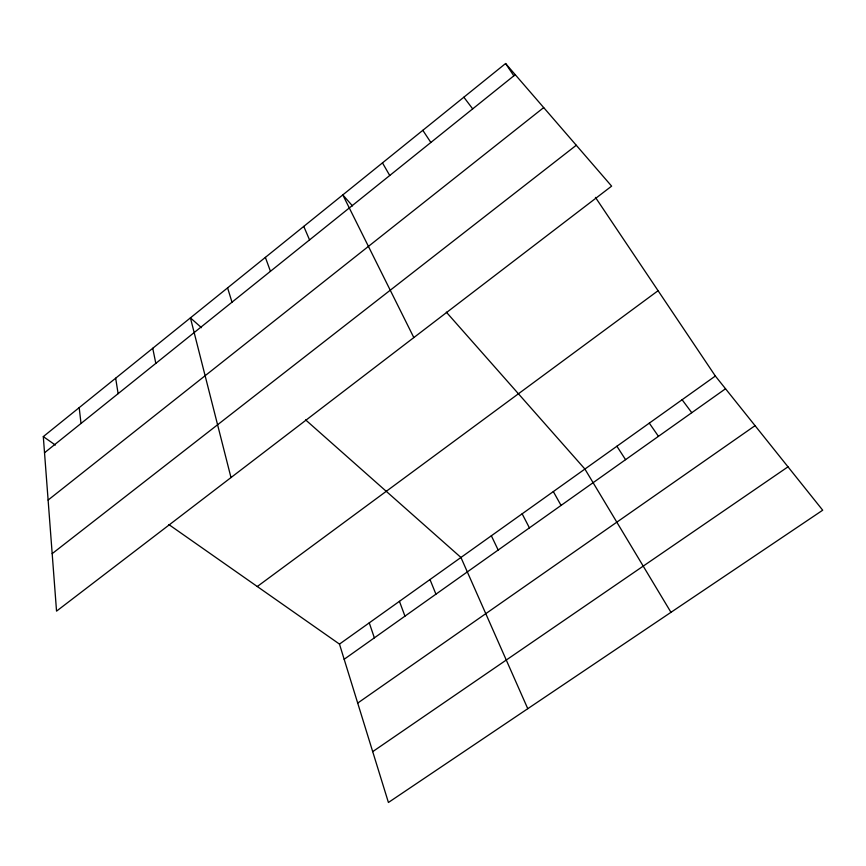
<?xml version="1.0" encoding="UTF-8"?>
<svg xmlns="http://www.w3.org/2000/svg" width="866" height="866" viewBox="0 0 866 866"><rect width="100%" height="100%" fill="white"/><g stroke="black" fill="none" stroke-linecap="round" stroke-linejoin="round"><path stroke-width="1.3" d="M43.3 436.605L505.592 63.521L611.623 186.136L56.539 611.136L43.3 436.605L55.348 445.048M44.523 452.766L515.248 74.692M48.117 500.061L543.696 107.59M52.177 553.655L576.28 145.261M257.278 586.52L658.084 290.705M339.472 644.098L715.348 376.028L822.7 510.204L388.423 802.479L339.472 644.098L168.881 524.59M344.159 659.275L725.535 388.758M357.701 703.084L755.065 425.661M372.705 751.634L787.995 466.828M201.497 327.684L190.423 317.876L230.995 477.567M305.601 419.88L460.939 557.466L527.773 708.691M352.505 205.902L342.795 194.904L413.829 337.578M446.315 312.117L584.907 469.047L670.966 612.316M463.862 97.209L472.684 108.867M682.105 399.735L691.772 412.703M649.294 423.138L658.452 436.334M505.592 63.521L513.841 75.818M595.44 197.383L715.348 376.028M422.825 130.322L430.857 142.468M616.895 446.239L625.566 459.662M382.48 162.884L389.732 175.495M553.331 491.574L561.06 505.43M522.144 513.819L529.418 527.87M491.347 535.773L498.177 550.029M303.771 226.405L309.552 239.904M429.991 579.538L435.934 594.173M399.442 601.329L404.952 616.148M265.375 257.386L270.452 271.307M369.262 622.849L374.361 637.852M227.596 287.88L231.991 302.191M152.741 348.284L155.815 363.374M115.665 378.204L118.112 393.662M79.196 407.637L81.014 423.452"/></g></svg>
